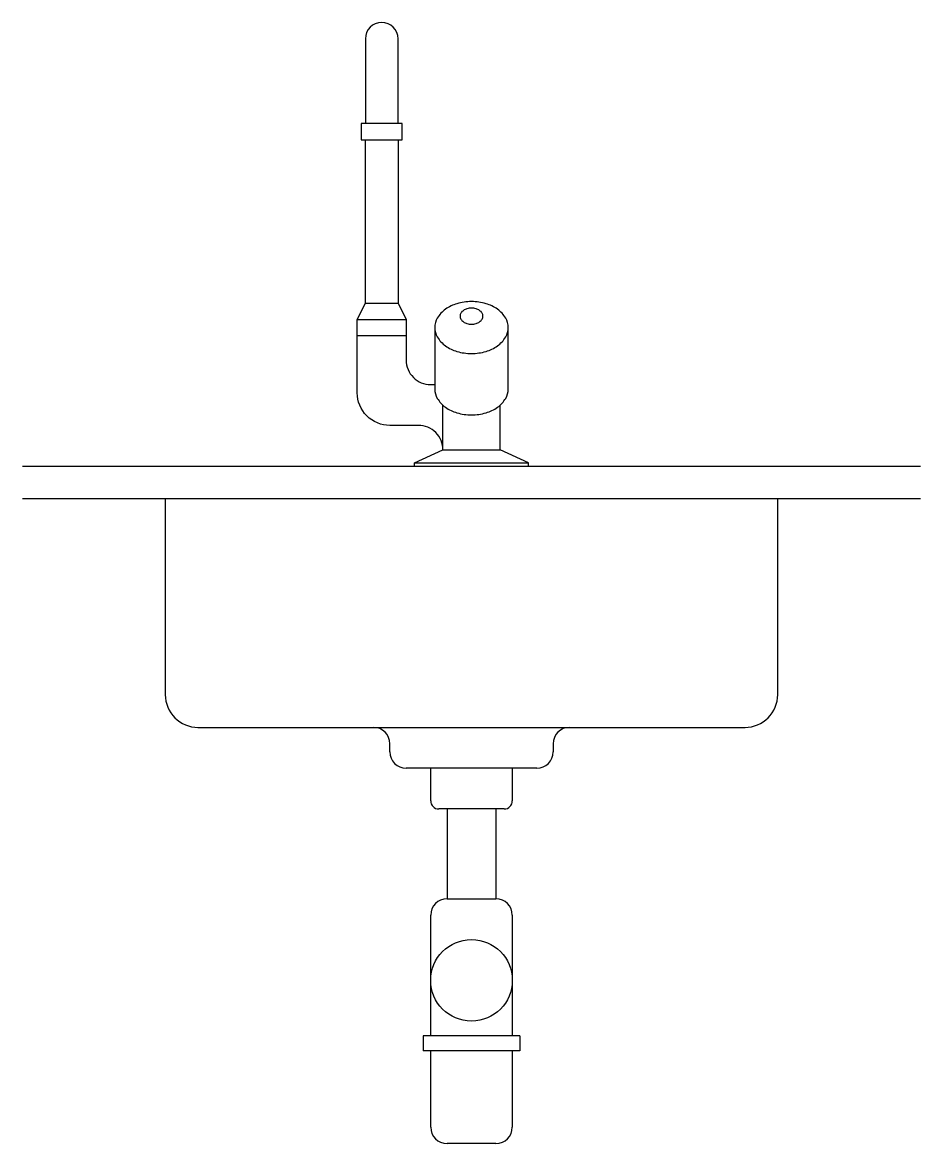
# Model space of a CAD drawing. Header units: millimetres. Extents: x -3064.717 to -3064.167, y 2883.446 to 2884.133.
import ezdxf

# ---------------------------------------------------------------- set-up
doc = ezdxf.new("R2010")
doc.units = ezdxf.units.MM
doc.header["$LTSCALE"] = 10
doc.layers.add('cozinha_pias', color=2, linetype='Continuous')

msp = doc.modelspace()

# ---------------------------------------------------------------- linework, layer by layer
at = {"layer": 'cozinha_pias', "color": 1}
for p, q in [((-3064.50666, 2883.96119), (-3064.48666, 2883.96119)), ((-3064.51166, 2883.95119), (-3064.48166, 2883.95119)), ((-3064.51166, 2883.94119), (-3064.48166, 2883.94119)), ((-3064.45916, 2883.87119), (-3064.42416, 2883.87119)), ((-3064.45916, 2883.87119), (-3064.45916, 2883.87119)), ((-3064.47666, 2883.86319), (-3064.40666, 2883.86319)), ((-3064.49166, 2883.68619), (-3064.49166, 2883.69119)), ((-3064.39166, 2883.69119), (-3064.39166, 2883.68619)), ((-3064.40166, 2883.67619), (-3064.48166, 2883.67619)), ((-3064.46666, 2883.65619), (-3064.46666, 2883.67619)), ((-3064.41666, 2883.67619), (-3064.41666, 2883.65619)), ((-3064.42166, 2883.65119), (-3064.46166, 2883.65119)), ((-3064.45666, 2883.65119), (-3064.45666, 2883.59619)), ((-3064.42666, 2883.65119), (-3064.42666, 2883.59619)), ((-3064.45666, 2883.59619), (-3064.42666, 2883.59619)), ((-3064.46666, 2883.51221), (-3064.46666, 2883.58619)), ((-3064.41666, 2883.58619), (-3064.41666, 2883.51221)), ((-3064.41197, 2883.51221), (-3064.47135, 2883.51221)), ((-3064.47135, 2883.51221), (-3064.47135, 2883.50299)), ((-3064.41197, 2883.51221), (-3064.41197, 2883.50299)), ((-3064.41197, 2883.50299), (-3064.47135, 2883.50299)), ((-3064.46666, 2883.45619), (-3064.46666, 2883.50299)), ((-3064.41666, 2883.50299), (-3064.41666, 2883.45619)), ((-3064.42666, 2883.44619), (-3064.45666, 2883.44619))]:
    msp.add_line(p, q, dxfattribs=at)
at = {"layer": 'cozinha_pias', "color": 2}
for p, q in [((-3064.71666, 2883.86119), (-3064.16666, 2883.86119)), ((-3064.16666, 2883.84119), (-3064.71666, 2883.84119))]:
    msp.add_line(p, q, dxfattribs=at)
at = {"layer": 'cozinha_pias', "color": 1}
for points in [[(-3064.48666, 2884.07119), (-3064.48666, 2884.12311, 1), (-3064.50666, 2884.12311), (-3064.50666, 2884.07119)], [(-3064.45916, 2883.87119, 0.414214), (-3064.47416, 2883.88619), (-3064.49166, 2883.88619, -0.414214), (-3064.51166, 2883.90619), (-3064.51166, 2883.95119), (-3064.50666, 2883.96119), (-3064.50666, 2884.06119)], [(-3064.48666, 2884.06119), (-3064.48666, 2883.96119), (-3064.48166, 2883.95119), (-3064.48166, 2883.92619, 0.414214), (-3064.46666, 2883.91119), (-3064.46416, 2883.91119)], [(-3064.46416, 2883.94616), (-3064.46416, 2883.90856, 0.133256), (-3064.46259, 2883.90278, 0.106756), (-3064.45757, 2883.89731, 0.082828), (-3064.45057, 2883.89393, 0.071352), (-3064.44166, 2883.89265, 0.071352), (-3064.43275, 2883.89393, 0.082828), (-3064.42575, 2883.89731, 0.106756), (-3064.42073, 2883.90278, 0.133256), (-3064.41916, 2883.90856), (-3064.41916, 2883.94616)]]:
    msp.add_lwpolyline(points, format="xyb", dxfattribs=at)
msp.add_lwpolyline([(-3064.50916, 2884.07119), (-3064.50916, 2884.06119), (-3064.48416, 2884.06119), (-3064.48416, 2884.07119)], close=True, dxfattribs=at)
for points in [[(-3064.41916, 2883.94616, 0.133256), (-3064.42073, 2883.95194, 0.106756), (-3064.42575, 2883.95741, 0.082828), (-3064.43275, 2883.96079, 0.071352), (-3064.44166, 2883.96207, 0.071352), (-3064.45057, 2883.96079, 0.082828), (-3064.45757, 2883.95741, 0.106756), (-3064.46259, 2883.95194, 0.133256), (-3064.46416, 2883.94616, 0.133256), (-3064.46259, 2883.94038, 0.106756), (-3064.45757, 2883.93491, 0.082828), (-3064.45057, 2883.93153, 0.071352), (-3064.44166, 2883.93025, 0.071352), (-3064.43275, 2883.93153, 0.082828), (-3064.42575, 2883.93491, 0.106756), (-3064.42073, 2883.94038, 0.133256)], [(-3064.44866, 2883.95316, 0.133256), (-3064.44817, 2883.95136, 0.106756), (-3064.44661, 2883.94966, 0.082828), (-3064.44443, 2883.94861, 0.071352), (-3064.44166, 2883.94821, 0.071352), (-3064.43889, 2883.94861, 0.082828), (-3064.43671, 2883.94966, 0.106756), (-3064.43515, 2883.95136, 0.133256), (-3064.43466, 2883.95316, 0.133256), (-3064.43515, 2883.95496, 0.106756), (-3064.43671, 2883.95666, 0.082828), (-3064.43889, 2883.95771, 0.071352), (-3064.44166, 2883.95811, 0.071352), (-3064.44443, 2883.95771, 0.082828), (-3064.44661, 2883.95666, 0.106756), (-3064.44817, 2883.95496, 0.133256)]]:
    msp.add_lwpolyline(points, format="xyb", close=True, dxfattribs=at)
for points in [[(-3064.47666, 2883.86119), (-3064.47666, 2883.86319), (-3064.45916, 2883.87119), (-3064.45916, 2883.89858)], [(-3064.40666, 2883.86119), (-3064.40666, 2883.86319), (-3064.42416, 2883.87119), (-3064.42416, 2883.89858)]]:
    msp.add_lwpolyline(points, dxfattribs=at)
at = {"layer": 'cozinha_pias'}
msp.add_lwpolyline([(-3064.62916, 2883.84119), (-3064.62916, 2883.72119, 0.414214), (-3064.60916, 2883.70119), (-3064.27416, 2883.70119, 0.414214), (-3064.25416, 2883.72119), (-3064.25416, 2883.84119)], format="xyb", dxfattribs=at)
at = {"layer": 'cozinha_pias', "color": 1}
msp.add_circle((-3064.44166, 2883.54619), 0.025, dxfattribs=at)
for centre, radius, start, end in [((-3064.50166, 2883.69119), 0.01, 0, 90), ((-3064.38166, 2883.69119), 0.01, 90, 180), ((-3064.48166, 2883.68619), 0.01, 180, 270), ((-3064.40166, 2883.68619), 0.01, 270, 0), ((-3064.46166, 2883.65619), 0.005, 180, 270), ((-3064.42166, 2883.65619), 0.005, 270, 0), ((-3064.45666, 2883.58619), 0.01, 90, 180), ((-3064.42666, 2883.58619), 0.01, 0, 90), ((-3064.45666, 2883.45619), 0.01, 180, 270), ((-3064.42666, 2883.45619), 0.01, 270, 0)]:
    msp.add_arc(centre, radius, start, end, dxfattribs=at)

doc.saveas('drawing.dxf')
